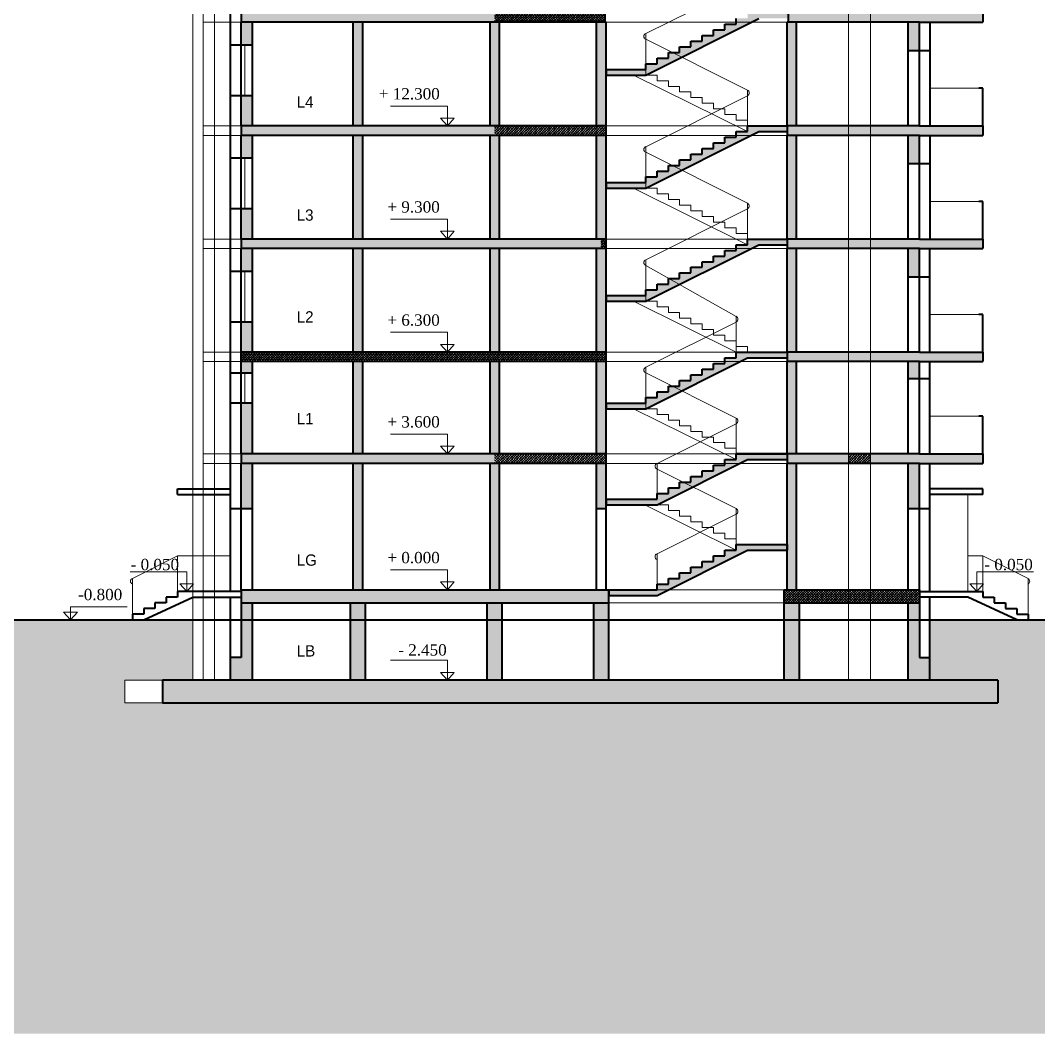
# Model space of a CAD drawing. Header units: millimetres. Extents: x 145836 to 266027, y 108786 to 206069.
# Drawn here: x 173812 to 187306, y 160362 to 173799 of the extents above; entities that cross this region are included whole.
import ezdxf

# ---------------------------------------------------------------- set-up
doc = ezdxf.new("R2010")
doc.units = ezdxf.units.MM
doc.layers.get('0').update_dxf_attribs({"color": 250})
doc.styles.get("Standard").update_dxf_attribs({"font": 'arial.ttf'})
pattern_1 = [(45, (-176411.04, 345645.308), (-16.8379802, 16.8379802), []), (45, (-176394.202, 345645.308), (-16.8379802, 16.8379802), [0, -23.8125])]

msp = doc.modelspace()

# ---------------------------------------------------------------- hatches: boundary and pattern name
at = {"lineweight": 20}
h = msp.add_hatch(dxfattribs=at)
h.set_pattern_fill('SACNCR', color=256, scale=10, style=0)
h.set_pattern_definition(pattern_1)
h.paths.add_polyline_path([(178286, 173774), (178286, 173899), (176736, 173899), (176736, 173774)])
h.paths.add_polyline_path([(180099, 173774), (180099, 173899), (178286, 173899), (178286, 173774)])
h = msp.add_hatch(dxfattribs=at)
h.set_pattern_fill('SACNCR', color=256, scale=10, style=0)
h.set_pattern_definition(pattern_1)
h.paths.add_polyline_path([(180099, 173899), (180099, 173774), (181511, 173774), (181511, 173899)])
h.paths.add_polyline_path([(181561, 173899), (181511, 173899), (181511, 173774), (181561, 173774)])
h = msp.add_hatch(dxfattribs=at)
h.set_pattern_fill('SACNCR', color=256, scale=10, style=0)
h.set_pattern_definition(pattern_1)
h.paths.add_polyline_path([(183449, 173899), (183449, 173898), (183449, 173824), (183299, 173824), (183299, 173774), (183499, 173774), (183599, 173824), (183986, 173824), (183986, 173899)])
h.paths.add_polyline_path([(183149, 173749), (183149, 173674), (182999, 173674), (182999, 173599), (182849, 173599), (182849, 173524), (182699, 173524), (182699, 173449), (182549, 173449), (182549, 173374), (182449, 173374), (182574, 173312), (183499, 173774), (183299, 173774), (183299, 173749)])
h.paths.add_polyline_path([(182449, 173374), (182399, 173374), (182399, 173299), (182249, 173299), (182249, 173224), (182099, 173224), (182099, 173149), (182099, 173074), (182574, 173312)])
h.paths.add_polyline_path([(181949, 173149), (181574, 173149), (181574, 173074), (182099, 173074), (182099, 173149)])
h = msp.add_hatch(dxfattribs=at)
h.set_pattern_fill('SACNCR', color=256, scale=10, style=0)
h.set_pattern_definition(pattern_1)
h.paths.add_polyline_path([(185076, 173899), (185076, 173774), (185726, 173774), (185726, 173899)])
h.paths.add_polyline_path([(186566, 173774), (186566, 173899), (185726, 173899), (185726, 173774)])
h.paths.add_polyline_path([(185076, 173899), (184936, 173899), (184936, 173774), (185076, 173774)])
h.paths.add_polyline_path([(184936, 173899), (184786, 173899), (184786, 173774), (184936, 173774)])
h.paths.add_polyline_path([(184786, 173774), (184786, 173899), (184036, 173899), (184036, 173774)])
h.paths.add_polyline_path([(184036, 173899), (183986, 173899), (183986, 173774), (184036, 173774)])
h = msp.add_hatch(color=256, dxfattribs=at)
h.paths.add_polyline_path([(176736, 172399), (176886, 172399), (176886, 172799), (176736, 172799)])
h.paths.add_polyline_path([(176886, 173774), (176736, 173774), (176736, 173474), (176786, 173474), (176886, 173474)])
h.paths.add_polyline_path([(178286, 173774), (178224, 173774), (178224, 172399), (178286, 172399)])
h.paths.add_polyline_path([(178286, 172399), (178349, 172399), (178349, 173774), (178286, 173774)])
h.paths.add_polyline_path([(180099, 173774), (180036, 173774), (180036, 172399), (180099, 172399)])
h.paths.add_polyline_path([(180099, 172399), (180161, 172399), (180161, 173774), (180099, 173774)])
h.paths.add_polyline_path([(181511, 173774), (181449, 173774), (181449, 172399), (181511, 172399)])
h.paths.add_polyline_path([(181574, 173774), (181511, 173774), (181511, 172399), (181574, 172399)])
h = msp.add_hatch(color=256, dxfattribs=at)
h.paths.add_polyline_path([(184036, 172399), (184099, 172399), (184099, 173774), (184036, 173774)])
h.paths.add_polyline_path([(184036, 173774), (183974, 173774), (183974, 172399), (184036, 172399)])
h = msp.add_hatch(color=256, dxfattribs=at)
h.paths.add_polyline_path([(184099, 172274), (184036, 172274), (184036, 170899), (184099, 170899)])
h.paths.add_polyline_path([(183974, 170899), (184036, 170899), (184036, 172274), (183974, 172274)])
h.paths.add_polyline_path([(185726, 172274), (185576, 172274), (185576, 171899), (185726, 171899)])
h.paths.add_polyline_path([(185576, 173399), (185726, 173399), (185726, 173774), (185576, 173774)])
h = msp.add_hatch(dxfattribs=at)
h.set_pattern_fill('SACNCR', color=256, scale=10, style=0)
h.set_pattern_definition(pattern_1)
h.paths.add_polyline_path([(178286, 172399), (178286, 172274), (180099, 172274), (180099, 172399)])
h.paths.add_polyline_path([(178286, 172274), (178286, 172399), (176736, 172399), (176736, 172274)])
h = msp.add_hatch(dxfattribs=at)
h.set_pattern_fill('SACNCR', color=256, scale=10, style=0)
h.set_pattern_definition(pattern_1)
h.paths.add_polyline_path([(181511, 172274), (181574, 172274), (181574, 172399), (181511, 172399)])
h.paths.add_polyline_path([(180099, 172399), (180099, 172274), (181511, 172274), (181511, 172399)])
h = msp.add_hatch(dxfattribs=at)
h.set_pattern_fill('SACNCR', color=256, scale=10, style=0)
h.set_pattern_definition(pattern_1)
h.paths.add_polyline_path([(183449, 172399), (183449, 172398), (183449, 172324), (183299, 172324), (183299, 172274), (183499, 172274), (183599, 172324), (183974, 172324), (183974, 172399)])
h.paths.add_polyline_path([(183299, 172249), (183149, 172249), (183149, 172174), (182999, 172174), (182999, 172099), (182849, 172099), (182849, 172024), (182699, 172024), (182699, 171949), (182549, 171949), (182549, 171874), (182449, 171874), (182574, 171812), (183499, 172274), (183299, 172274)])
h.paths.add_polyline_path([(182574, 171812), (182449, 171874), (182399, 171874), (182399, 171799), (182249, 171799), (182249, 171724), (182099, 171724), (182099, 171649), (182099, 171574)])
h.paths.add_polyline_path([(182099, 171574), (182099, 171649), (181949, 171649), (181574, 171649), (181574, 171574)])
h = msp.add_hatch(dxfattribs=at)
h.set_pattern_fill('SACNCR', color=256, scale=10, style=0)
h.set_pattern_definition(pattern_1)
h.paths.add_polyline_path([(183974, 172274), (184036, 172274), (184036, 172399), (183974, 172399)])
h.paths.add_polyline_path([(184786, 172274), (184786, 172399), (184036, 172399), (184036, 172274)])
h.paths.add_polyline_path([(184936, 172274), (184936, 172399), (184786, 172399), (184786, 172274)])
h.paths.add_polyline_path([(184936, 172399), (184936, 172274), (185076, 172274), (185076, 172399)])
h.paths.add_polyline_path([(185076, 172399), (185076, 172274), (185726, 172274), (185726, 172399)])
h.paths.add_polyline_path([(185726, 172399), (185726, 172274), (186566, 172274), (186566, 172399)])
h = msp.add_hatch(color=256, dxfattribs=at)
h.paths.add_polyline_path([(176886, 172274), (176736, 172274), (176736, 171974), (176786, 171974), (176886, 171974)])
h.paths.add_polyline_path([(176886, 171299), (176736, 171299), (176736, 170899), (176886, 170899)])
h.paths.add_polyline_path([(178224, 170899), (178286, 170899), (178286, 172274), (178224, 172274)])
h.paths.add_polyline_path([(178286, 170899), (178349, 170899), (178349, 172274), (178286, 172274)])
h.paths.add_polyline_path([(180099, 172274), (180036, 172274), (180036, 170899), (180099, 170899)])
h.paths.add_polyline_path([(180099, 170899), (180161, 170899), (180161, 172274), (180099, 172274)])
h.paths.add_polyline_path([(181511, 172274), (181449, 172274), (181449, 170899), (181511, 170899)])
for points in [[(181511, 170899), (181574, 170899), (181574, 172274), (181511, 172274)], [(176886, 170774), (176736, 170774), (176736, 170474), (176786, 170474), (176886, 170474)], [(185576, 169049), (185726, 169049), (185726, 169274), (185576, 169274)]]:
    msp.add_hatch(color=256, dxfattribs=at).paths.add_polyline_path(points)
h = msp.add_hatch(dxfattribs=at)
h.set_pattern_fill('SACNCR', color=256, scale=10, style=0)
h.set_pattern_definition(pattern_1)
h.paths.add_polyline_path([(178286, 170774), (178286, 170899), (176736, 170899), (176736, 170774)])
h.paths.add_polyline_path([(180099, 170774), (180099, 170899), (178286, 170899), (178286, 170774)])
h.paths.add_polyline_path([(180099, 170899), (180099, 170774), (181511, 170774), (181511, 170899)])
h = msp.add_hatch(dxfattribs=at)
h.set_pattern_fill('SACNCR', color=256, scale=10, style=0)
h.set_pattern_definition(pattern_1)
h.paths.add_polyline_path([(181511, 170774), (181574, 170774), (181574, 170899), (181511, 170899)])
h = msp.add_hatch(dxfattribs=at)
h.set_pattern_fill('SACNCR', color=256, scale=10, style=0)
h.set_pattern_definition(pattern_1)
h.paths.add_polyline_path([(183449, 170899), (183449, 170898), (183449, 170824), (183299, 170824), (183299, 170774), (183499, 170774), (183599, 170824), (183974, 170824), (183974, 170899)])
h.paths.add_polyline_path([(183149, 170749), (183149, 170674), (182999, 170674), (182999, 170599), (182849, 170599), (182849, 170524), (182699, 170524), (182699, 170449), (182549, 170449), (182549, 170374), (182410, 170374), (182546, 170298), (183499, 170774), (183299, 170774), (183299, 170749)])
h.paths.add_polyline_path([(182546, 170298), (182410, 170374), (182399, 170374), (182399, 170299), (182249, 170299), (182249, 170224), (182099, 170224), (182099, 170149), (182099, 170074)])
h.paths.add_polyline_path([(181574, 170149), (181574, 170074), (182099, 170074), (182099, 170149), (181949, 170149)])
h = msp.add_hatch(dxfattribs=at)
h.set_pattern_fill('SACNCR', color=256, scale=10, style=0)
h.set_pattern_definition(pattern_1)
h.paths.add_polyline_path([(184036, 170899), (183974, 170899), (183974, 170774), (184036, 170774)])
h.paths.add_polyline_path([(184036, 170899), (184036, 170774), (184786, 170774), (184786, 170899)])
h.paths.add_polyline_path([(184786, 170774), (184936, 170774), (184936, 170899), (184786, 170899)])
h.paths.add_polyline_path([(184936, 170774), (185076, 170774), (185076, 170899), (184936, 170899)])
h.paths.add_polyline_path([(185726, 170774), (185726, 170899), (185076, 170899), (185076, 170774)])
h.paths.add_polyline_path([(186566, 170774), (186566, 170899), (185726, 170899), (185726, 170774)])
h = msp.add_hatch(color=256, dxfattribs=at)
h.paths.add_polyline_path([(178286, 169399), (178349, 169399), (178349, 170774), (178286, 170774)])
h.paths.add_polyline_path([(178286, 170774), (178224, 170774), (178224, 169399), (178286, 169399)])
h = msp.add_hatch(color=256, dxfattribs=at)
h.paths.add_polyline_path([(181511, 169399), (181574, 169399), (181574, 170774), (181511, 170774)])
h.paths.add_polyline_path([(181449, 169399), (181511, 169399), (181511, 170774), (181449, 170774)])
h.paths.add_polyline_path([(180099, 169399), (180161, 169399), (180161, 170774), (180099, 170774)])
h.paths.add_polyline_path([(180099, 170774), (180036, 170774), (180036, 169399), (180099, 169399)])
h = msp.add_hatch(color=256, dxfattribs=at)
h.paths.add_polyline_path([(184036, 169399), (184099, 169399), (184099, 170774), (184036, 170774)])
h.paths.add_polyline_path([(184036, 170774), (183974, 170774), (183974, 169399), (184036, 169399)])
h.paths.add_polyline_path([(185576, 170399), (185726, 170399), (185726, 170774), (185576, 170774)])
h = msp.add_hatch(color=256, dxfattribs=at)
h.paths.add_polyline_path([(176736, 169274), (176736, 169124), (176786, 169124), (176886, 169124), (176886, 169274)])
h.paths.add_polyline_path([(176736, 169399), (176886, 169399), (176886, 169799), (176736, 169799)])
h = msp.add_hatch(dxfattribs=at)
h.set_pattern_fill('SACNCR', color=256, scale=10, style=0)
h.set_pattern_definition(pattern_1)
h.paths.add_polyline_path([(176736, 169399), (176736, 169274), (178286, 169274), (178286, 169399)])
h = msp.add_hatch(dxfattribs=at)
h.set_pattern_fill('SACNCR', color=256, scale=10, style=0)
h.set_pattern_definition(pattern_1)
h.paths.add_polyline_path([(180099, 169274), (180099, 169399), (178286, 169399), (178286, 169274)])
h = msp.add_hatch(dxfattribs=at)
h.set_pattern_fill('SACNCR', color=256, scale=10, style=0)
h.set_pattern_definition(pattern_1)
h.paths.add_polyline_path([(181511, 169274), (181574, 169274), (181574, 169399), (181511, 169399)])
h.paths.add_polyline_path([(180099, 169399), (180099, 169274), (181511, 169274), (181511, 169399)])
h = msp.add_hatch(dxfattribs=at)
h.set_pattern_fill('SACNCR', color=256, scale=10, style=0)
h.set_pattern_definition(pattern_1)
h.paths.add_polyline_path([(183299, 169399), (183299, 169398), (183299, 169324), (183149, 169324), (183149, 169274), (183349, 169274), (183449, 169324), (183974, 169324), (183974, 169399)])
h.paths.add_polyline_path([(183349, 169274), (183149, 169274), (183149, 169249), (182999, 169249), (182999, 169174), (182849, 169174), (182849, 169099), (182699, 169099), (182699, 169024), (182549, 169024), (182549, 168949), (182449, 168949), (182574, 168887)])
h.paths.add_polyline_path([(182249, 168874), (182249, 168799), (182099, 168799), (182099, 168724), (182099, 168649), (182574, 168887), (182449, 168949), (182399, 168949), (182399, 168874)])
h.paths.add_polyline_path([(182099, 168649), (182099, 168724), (181574, 168724), (181574, 168649)])
h = msp.add_hatch(dxfattribs=at)
h.set_pattern_fill('SACNCR', color=256, scale=10, style=0)
h.set_pattern_definition(pattern_1)
h.paths.add_polyline_path([(184036, 169399), (184036, 169274), (184786, 169274), (184786, 169399)])
h.paths.add_polyline_path([(184036, 169399), (183974, 169399), (183974, 169274), (184036, 169274)])
h.paths.add_polyline_path([(184786, 169399), (184786, 169274), (184936, 169274), (184936, 169399)])
h.paths.add_polyline_path([(184936, 169274), (185076, 169274), (185076, 169399), (184936, 169399)])
h.paths.add_polyline_path([(185726, 169274), (185726, 169399), (185076, 169399), (185076, 169274)])
h.paths.add_polyline_path([(185726, 169399), (185726, 169274), (186566, 169274), (186566, 169399)])
h = msp.add_hatch(color=256, dxfattribs=at)
h.paths.add_polyline_path([(178286, 169274), (178224, 169274), (178224, 168049), (178286, 168049)])
h.paths.add_polyline_path([(178349, 169274), (178286, 169274), (178286, 168049), (178349, 168049)])
h.paths.add_polyline_path([(180099, 169274), (180036, 169274), (180036, 168049), (180099, 168049)])
h.paths.add_polyline_path([(180099, 168049), (180161, 168049), (180161, 169274), (180099, 169274)])
h.paths.add_polyline_path([(181449, 168049), (181511, 168049), (181511, 169274), (181449, 169274)])
h.paths.add_polyline_path([(181511, 168049), (181574, 168049), (181574, 169274), (181511, 169274)])
h = msp.add_hatch(color=256, dxfattribs=at)
h.paths.add_polyline_path([(184036, 168049), (184099, 168049), (184099, 169274), (184036, 169274)])
h.paths.add_polyline_path([(183974, 168049), (184036, 168049), (184036, 169274), (183974, 169274)])
h = msp.add_hatch(color=256, dxfattribs=at)
h.paths.add_polyline_path([(176886, 167924), (176736, 167924), (176736, 167324), (176886, 167324)])
h.paths.add_polyline_path([(176886, 168724), (176736, 168724), (176736, 168049), (176886, 168049)])
h = msp.add_hatch(dxfattribs=at)
h.set_pattern_fill('SACNCR', color=256, scale=10, style=0)
h.set_pattern_definition(pattern_1)
h.paths.add_polyline_path([(176736, 168049), (176736, 167924), (178286, 167924), (178286, 168049)])
h.paths.add_polyline_path([(180099, 167924), (180099, 168049), (178286, 168049), (178286, 167924)])
h = msp.add_hatch(dxfattribs=at)
h.set_pattern_fill('SACNCR', color=256, scale=10, style=0)
h.set_pattern_definition(pattern_1)
h.paths.add_polyline_path([(181574, 168049), (181511, 168049), (181511, 167924), (181574, 167924)])
h.paths.add_polyline_path([(180099, 168049), (180099, 167924), (181511, 167924), (181511, 168049)])
h = msp.add_hatch(dxfattribs=at)
h.set_pattern_fill('SACNCR', color=256, scale=10, style=0)
h.set_pattern_definition(pattern_1)
h.paths.add_polyline_path([(182399, 167599), (182399, 167524), (182249, 167524), (182249, 167449), (181574, 167449), (181574, 167374), (182249, 167374), (182724, 167612), (182599, 167674), (182549, 167674), (182549, 167599)])
h.paths.add_polyline_path([(182849, 167749), (182699, 167749), (182699, 167674), (182599, 167674), (182724, 167612), (183349, 167924), (183149, 167924), (183149, 167899), (182999, 167899), (182999, 167824), (182849, 167824)])
h.paths.add_polyline_path([(183299, 168049), (183299, 167973), (183298, 167974), (183149, 167974), (183149, 167924), (183349, 167924), (183449, 167974), (183974, 167974), (183974, 168049)])
h = msp.add_hatch(dxfattribs=at)
h.set_pattern_fill('SACNCR', color=256, scale=10, style=0)
h.set_pattern_definition(pattern_1)
h.paths.add_polyline_path([(185726, 167924), (185726, 168049), (185076, 168049), (185076, 167924)])
h.paths.add_polyline_path([(186566, 167924), (186566, 168049), (185726, 168049), (185726, 167924)])
h.paths.add_polyline_path([(184036, 168049), (184036, 167924), (184786, 167924), (184786, 168049)])
h.paths.add_polyline_path([(184036, 168049), (183974, 168049), (183974, 167924), (184036, 167924)])
h = msp.add_hatch(dxfattribs=at)
h.set_pattern_fill('SACNCR', color=256, scale=10, style=0)
h.set_pattern_definition(pattern_1)
h.paths.add_polyline_path([(184936, 167924), (184936, 168049), (184786, 168049), (184786, 167924)])
h.paths.add_polyline_path([(184936, 167924), (185076, 167924), (185076, 168049), (184936, 168049)])
h = msp.add_hatch(color=256, dxfattribs=at)
h.paths.add_polyline_path([(178286, 167924), (178224, 167924), (178224, 166249), (178286, 166249)])
h.paths.add_polyline_path([(178286, 166249), (178349, 166249), (178349, 167924), (178286, 167924)])
h.paths.add_polyline_path([(180036, 166249), (180099, 166249), (180099, 167924), (180036, 167924)])
h.paths.add_polyline_path([(180099, 166249), (180161, 166249), (180161, 167924), (180099, 167924)])
h.paths.add_polyline_path([(181511, 167924), (181449, 167924), (181449, 167324), (181511, 167324)])
h.paths.add_polyline_path([(181574, 167924), (181511, 167924), (181511, 167324), (181574, 167324)])
h = msp.add_hatch(color=256, dxfattribs=at)
h.paths.add_polyline_path([(183974, 166249), (184036, 166249), (184036, 167924), (183974, 167924)])
h.paths.add_polyline_path([(184099, 167924), (184036, 167924), (184036, 166249), (184099, 166249)])
h.paths.add_polyline_path([(185576, 167324), (185726, 167324), (185726, 167924), (185576, 167924)])
h = msp.add_hatch(dxfattribs=at)
h.set_pattern_fill('SACNCR', color=256, scale=10, style=0)
h.set_pattern_definition(pattern_1)
h.paths.add_polyline_path([(183299, 166849), (183299, 166773), (183297, 166774), (183149, 166774), (183149, 166699), (182999, 166699), (182999, 166624), (182849, 166624), (182849, 166549), (182699, 166549), (182699, 166474), (182549, 166474), (182549, 166399), (182399, 166399), (182399, 166324), (182249, 166324), (182249, 166249), (182399, 166249), (183449, 166774), (183974, 166774), (183974, 166849)])
h.paths.add_polyline_path([(182249, 166174), (182399, 166249), (181611, 166249), (181611, 166174)])
h = msp.add_hatch(dxfattribs=at)
h.set_pattern_fill('SACNCR', color=256, scale=10, style=0)
h.set_pattern_definition(pattern_1)
h.paths.add_polyline_path([(180099, 166249), (180099, 166074), (181511, 166074), (181511, 166249)])
h.paths.add_polyline_path([(181611, 166249), (181574, 166249), (181511, 166249), (181511, 166074), (181611, 166074)])
h.paths.add_polyline_path([(180099, 166074), (180099, 166249), (178286, 166249), (178286, 166074)])
h.paths.add_polyline_path([(176736, 166249), (176736, 166074), (178286, 166074), (178286, 166249)])
h = msp.add_hatch(dxfattribs=at)
h.set_pattern_fill('SACNCR', color=256, scale=10, style=0)
h.set_pattern_definition(pattern_1)
h.paths.add_polyline_path([(184036, 166249), (183936, 166249), (183936, 166074), (184036, 166074)])
h.paths.add_polyline_path([(184036, 166249), (184036, 166074), (184136, 166074), (184786, 166074), (184786, 166249)])
h.paths.add_polyline_path([(184786, 166074), (184936, 166074), (184936, 166249), (184786, 166249)])
h.paths.add_polyline_path([(184936, 166074), (185076, 166074), (185076, 166249), (184936, 166249)])
h.paths.add_polyline_path([(185076, 166249), (185076, 166074), (185726, 166074), (185726, 166249)])
at = {"lineweight": 40}
h = msp.add_hatch(color=256, dxfattribs=at)
h.paths.add_polyline_path([(176886, 166074), (176736, 166074), (176736, 165349), (176736, 165049), (176886, 165049)])
h.paths.add_polyline_path([(176736, 165349), (176596, 165349), (176596, 165049), (176736, 165049)])
at = {"lineweight": 20}
h = msp.add_hatch(color=256, dxfattribs=at)
h.paths.add_polyline_path([(178286, 165049), (178386, 165049), (178386, 166074), (178286, 166074)])
h.paths.add_polyline_path([(178186, 165049), (178286, 165049), (178286, 166074), (178186, 166074)])
h.paths.add_polyline_path([(179999, 165049), (180099, 165049), (180099, 166074), (179999, 166074)])
h.paths.add_polyline_path([(180099, 165049), (180199, 165049), (180199, 166074), (180099, 166074)])
h.paths.add_polyline_path([(181511, 166074), (181411, 166074), (181411, 165049), (181511, 165049)])
h.paths.add_polyline_path([(181511, 165049), (181611, 165049), (181611, 166074), (181511, 166074)])
h.paths.add_polyline_path([(184036, 166074), (183936, 166074), (183936, 165049), (184036, 165049)])
h.paths.add_polyline_path([(184136, 166074), (184036, 166074), (184036, 165049), (184136, 165049)])
at = {"lineweight": 40}
h = msp.add_hatch(color=256, dxfattribs=at)
h.paths.add_polyline_path([(185576, 165049), (185726, 165049), (185726, 166074), (185576, 166074)])
h.paths.add_polyline_path([(185726, 165049), (185866, 165049), (185866, 165349), (185726, 165349)])
at = {"lineweight": 20, "true_color": 0x506b00}
msp.add_hatch(color=66, dxfattribs=at).paths.add_polyline_path([(194955, 165849), (185866, 165849), (185866, 165349), (185866, 165199), (185866, 165049), (186766, 165049), (186766, 164749), (175696, 164749), (175196, 164749), (175196, 165049), (175696, 165049), (176096, 165049), (176096, 165849), (170682, 165849), (170682, 160362), (194955, 160362)])
at = {"lineweight": 20}
h = msp.add_hatch(dxfattribs=at)
h.set_pattern_fill('SACNCR', color=256, scale=10, style=0)
h.set_pattern_definition(pattern_1)
h.paths.add_polyline_path([(181511, 165049), (176596, 165049), (175696, 165049), (175696, 164749), (181511, 164749)])
h = msp.add_hatch(dxfattribs=at)
h.set_pattern_fill('SACNCR', color=256, scale=10, style=0)
h.set_pattern_definition(pattern_1)
h.paths.add_polyline_path([(186766, 165049), (185866, 165049), (181511, 165049), (181511, 164749), (186766, 164749)])

# ---------------------------------------------------------------- linework, layer by layer
for p, q in [((176096, 165849), (176096, 201249)), ((176236, 165049), (176236, 201249)), ((176386, 165049), (176386, 201249)), ((184786, 165049), (184786, 201249)), ((185076, 165049), (185076, 201249)), ((182099, 173624), (183449, 174298)), ((176736, 173774), (176236, 173774)), ((181561, 173774), (183986, 173774)), ((182099, 173149), (182099, 173624)), ((182099, 173549), (183449, 172874)), ((176736, 173474), (176786, 173474)), ((182099, 173149), (181949, 173149)), ((182099, 173074), (182099, 173149)), ((181938, 173074), (183449, 172324)), ((182249, 173074), (182099, 173074)), ((182249, 172999), (182249, 173074)), ((182399, 172999), (182249, 172999)), ((182399, 172924), (182399, 172999)), ((182549, 172924), (182399, 172924)), ((182549, 172849), (182549, 172924)), ((183449, 172398), (183449, 172873)), ((186516, 172899), (185866, 172899)), ((176736, 172799), (176786, 172799)), ((182099, 172124), (183449, 172798)), ((182699, 172849), (182549, 172849)), ((182699, 172774), (182699, 172849)), ((182849, 172774), (182699, 172774)), ((182849, 172699), (182849, 172774)), ((182999, 172699), (182849, 172699)), ((182999, 172624), (182999, 172699)), ((183149, 172624), (182999, 172624)), ((183149, 172549), (183149, 172624)), ((183299, 172549), (183149, 172549)), ((183299, 172474), (183299, 172549)), ((183449, 172474), (183299, 172474)), ((183449, 172399), (183449, 172474)), ((176736, 172399), (176236, 172399)), ((181574, 172399), (183999, 172399)), ((176736, 172274), (176236, 172274)), ((181574, 172274), (183999, 172274)), ((182099, 171649), (182099, 172124)), ((176736, 171974), (176786, 171974)), ((182099, 172049), (183449, 171374)), ((181938, 171574), (183449, 170824)), ((182099, 171649), (181949, 171649)), ((182099, 171574), (182099, 171649)), ((182249, 171574), (182099, 171574)), ((182249, 171499), (182249, 171574)), ((182399, 171499), (182249, 171499)), ((182399, 171424), (182399, 171499)), ((182549, 171424), (182399, 171424)), ((182549, 171349), (182549, 171424)), ((186516, 171399), (185866, 171399)), ((176736, 171299), (176786, 171299)), ((182099, 170624), (183449, 171298)), ((182699, 171349), (182549, 171349)), ((182699, 171274), (182699, 171349)), ((182849, 171274), (182699, 171274)), ((182849, 171199), (182849, 171274)), ((183449, 170898), (183449, 171373)), ((182999, 171199), (182849, 171199)), ((182999, 171124), (182999, 171199)), ((183149, 171124), (182999, 171124)), ((183149, 171049), (183149, 171124)), ((183299, 171049), (183149, 171049)), ((183299, 170974), (183299, 171049)), ((176736, 170899), (176236, 170899)), ((181574, 170899), (183999, 170899)), ((183449, 170974), (183299, 170974)), ((183449, 170899), (183449, 170974)), ((176736, 170774), (176236, 170774)), ((181574, 170774), (183999, 170774)), ((182099, 170149), (182099, 170624)), ((176736, 170474), (176786, 170474)), ((182099, 170549), (183299, 169874)), ((181938, 170074), (183299, 169398)), ((182099, 170149), (181949, 170149)), ((182099, 170074), (182099, 170149)), ((182249, 170074), (182099, 170074)), ((182249, 169999), (182249, 170074)), ((182399, 169999), (182249, 169999)), ((182399, 169924), (182399, 169999)), ((182549, 169924), (182399, 169924)), ((182549, 169849), (182549, 169924)), ((186516, 169899), (185866, 169899)), ((176736, 169799), (176786, 169799)), ((182099, 169199), (183299, 169798)), ((182699, 169849), (182549, 169849)), ((182699, 169774), (182699, 169849)), ((182849, 169774), (182699, 169774)), ((182849, 169699), (182849, 169774)), ((183299, 169398), (183299, 169873)), ((182999, 169699), (182849, 169699)), ((182999, 169624), (182999, 169699)), ((183149, 169624), (182999, 169624)), ((183149, 169549), (183149, 169624)), ((183299, 169549), (183149, 169549)), ((183299, 169474), (183299, 169549)), ((176736, 169399), (176236, 169399)), ((181574, 169399), (183999, 169399)), ((183449, 169474), (183299, 169474)), ((183449, 169399), (183449, 169474)), ((176736, 169274), (176236, 169274)), ((181574, 169274), (183999, 169274)), ((176736, 169124), (176786, 169124)), ((182099, 168724), (182099, 169199)), ((182099, 169124), (183299, 168524)), ((176736, 168724), (176786, 168724)), ((182099, 168649), (182099, 168724)), ((181938, 168649), (183298, 167974)), ((182249, 168649), (182099, 168649)), ((182249, 168574), (182249, 168649)), ((182399, 168574), (182249, 168574)), ((182399, 168499), (182399, 168574)), ((186516, 168549), (185866, 168549)), ((182249, 167924), (183299, 168449)), ((182549, 168499), (182399, 168499)), ((182549, 168424), (182549, 168499)), ((182699, 168424), (182549, 168424)), ((182699, 168349), (182699, 168424)), ((183299, 168049), (183299, 168524)), ((183299, 168049), (183299, 168449)), ((182849, 168349), (182699, 168349)), ((182849, 168274), (182849, 168349)), ((182999, 168274), (182849, 168274)), ((182999, 168199), (182999, 168274)), ((183149, 168199), (182999, 168199)), ((183149, 168124), (183149, 168199)), ((176736, 168049), (176236, 168049)), ((181574, 168049), (183999, 168049)), ((183299, 168124), (183149, 168124)), ((183299, 168049), (183299, 168124)), ((176736, 167924), (176236, 167924)), ((181574, 167924), (183999, 167924)), ((182249, 167524), (182249, 167924)), ((182249, 167449), (182249, 167924)), ((182249, 167849), (183299, 167324)), ((186366, 166224), (186366, 167511)), ((182088, 167374), (183297, 166774)), ((182399, 167374), (182249, 167374)), ((182399, 167299), (182399, 167374)), ((182249, 166724), (183299, 167249)), ((182549, 167299), (182399, 167299)), ((182549, 167224), (182549, 167299)), ((182699, 167224), (182549, 167224)), ((182699, 167149), (182699, 167224)), ((183299, 166849), (183299, 167324)), ((183299, 166849), (183299, 167324)), ((182849, 167149), (182699, 167149)), ((182849, 167074), (182849, 167149)), ((182999, 167074), (182849, 167074)), ((182999, 166999), (182999, 167074)), ((183149, 166999), (182999, 166999)), ((183149, 166924), (183149, 166999)), ((183299, 166924), (183149, 166924)), ((183299, 166849), (183299, 166924)), ((175896, 166699), (175296, 166399)), ((175896, 166224), (175896, 166699)), ((175896, 166699), (176596, 166699)), ((182249, 166324), (182249, 166724)), ((186566, 166699), (186366, 166699)), ((186566, 166224), (186566, 166699)), ((186566, 166699), (187166, 166399)), ((175296, 165924), (175296, 166399)), ((187166, 165924), (187166, 166399)), ((176096, 166224), (176096, 166149)), ((176096, 165849), (176096, 166149)), ((181611, 166249), (183936, 166249)), ((185866, 166224), (186366, 166224)), ((183936, 166074), (181611, 166074)), ((176096, 165849), (176096, 165049)), ((185866, 165849), (185866, 165199)), ((185866, 165849), (185866, 165349)), ((185866, 165849), (194955, 165849)), ((175196, 165049), (175196, 164749)), ((175196, 165049), (175696, 165049)), ((175696, 164749), (175196, 164749))]:
    msp.add_line(p, q, dxfattribs=at)
at = {"lineweight": 40}
for p, q in [((176596, 173774), (176596, 175274)), ((181561, 173774), (181561, 175274)), ((176736, 173899), (176736, 173774)), ((182099, 173074), (183599, 173824)), ((183299, 173749), (183299, 173824)), ((183986, 173899), (183986, 173774)), ((186566, 173899), (186566, 173774)), ((176596, 172274), (176596, 173774)), ((176736, 172399), (176736, 173774)), ((181574, 173774), (176736, 173774)), ((176886, 172399), (176886, 173774)), ((178224, 172399), (178224, 173774)), ((178349, 172399), (178349, 173774)), ((180036, 172399), (180036, 173774)), ((180161, 172399), (180161, 173774)), ((181449, 172399), (181449, 173774)), ((181574, 172274), (181574, 173774)), ((183149, 173674), (183149, 173749)), ((183149, 173749), (183299, 173749)), ((183974, 172399), (183974, 173774)), ((185726, 173774), (183974, 173774)), ((184099, 172399), (184099, 173774)), ((185576, 172399), (185576, 173774)), ((185726, 172399), (185726, 173774)), ((185726, 173774), (186566, 173774)), ((185868, 172399), (185868, 173774)), ((182849, 173524), (182849, 173599)), ((182849, 173599), (182999, 173599)), ((182999, 173599), (182999, 173674)), ((182999, 173674), (183149, 173674)), ((176596, 173474), (176886, 173474)), ((182549, 173374), (182549, 173449)), ((182549, 173449), (182699, 173449)), ((182699, 173449), (182699, 173524)), ((182699, 173524), (182849, 173524)), ((182249, 173224), (182249, 173299)), ((182249, 173299), (182399, 173299)), ((182399, 173299), (182399, 173374)), ((182399, 173374), (182549, 173374)), ((185576, 173399), (185866, 173399)), ((181574, 173149), (181574, 173074)), ((181574, 173149), (182099, 173149)), ((182099, 173149), (182099, 173224)), ((182099, 173224), (182249, 173224)), ((181574, 173074), (182099, 173074)), ((186566, 172899), (186516, 172899)), ((186566, 172399), (186566, 172899)), ((176886, 172799), (176596, 172799)), ((181574, 172399), (176736, 172399)), ((176736, 172399), (176736, 172274)), ((183449, 172324), (183449, 172399)), ((183449, 172399), (183974, 172399)), ((185726, 172399), (183974, 172399)), ((183974, 172399), (183974, 172274)), ((185726, 172399), (186566, 172399)), ((186566, 172399), (186566, 172274)), ((176596, 170774), (176596, 172274)), ((176736, 170899), (176736, 172274)), ((181574, 172274), (176736, 172274)), ((176886, 170899), (176886, 172274)), ((178224, 170899), (178224, 172274)), ((178349, 170899), (178349, 172274)), ((180036, 170899), (180036, 172274)), ((180161, 170899), (180161, 172274)), ((181449, 170899), (181449, 172274)), ((181574, 170774), (181574, 172274)), ((182099, 171574), (183599, 172324)), ((183149, 172174), (183149, 172249)), ((183149, 172249), (183299, 172249)), ((183299, 172249), (183299, 172324)), ((183299, 172324), (183449, 172324)), ((183599, 172324), (183974, 172324)), ((183974, 170899), (183974, 172274)), ((185726, 172274), (183974, 172274)), ((184099, 170899), (184099, 172274)), ((185576, 170899), (185576, 172274)), ((185726, 170899), (185726, 172274)), ((185726, 172274), (186566, 172274)), ((185868, 170899), (185868, 172274)), ((182849, 172024), (182849, 172099)), ((182849, 172099), (182999, 172099)), ((182999, 172099), (182999, 172174)), ((182999, 172174), (183149, 172174)), ((176596, 171974), (176886, 171974)), ((182549, 171874), (182549, 171949)), ((182549, 171949), (182699, 171949)), ((182699, 171949), (182699, 172024)), ((182699, 172024), (182849, 172024)), ((182249, 171724), (182249, 171799)), ((182249, 171799), (182399, 171799)), ((182399, 171799), (182399, 171874)), ((182399, 171874), (182549, 171874)), ((185576, 171899), (185866, 171899)), ((182099, 171649), (182099, 171724)), ((182099, 171724), (182249, 171724)), ((181574, 171649), (181574, 171574)), ((181574, 171649), (182099, 171649)), ((181574, 171574), (182099, 171574)), ((186566, 171399), (186516, 171399)), ((186566, 170899), (186566, 171399)), ((176886, 171299), (176596, 171299)), ((176736, 170899), (176736, 170774)), ((181574, 170899), (176736, 170899)), ((183449, 170824), (183449, 170899)), ((183449, 170899), (183974, 170899)), ((185726, 170899), (183974, 170899)), ((183974, 170899), (183974, 170774)), ((185726, 170899), (186566, 170899)), ((186566, 170899), (186566, 170774)), ((176596, 169399), (176596, 170774)), ((176736, 169399), (176736, 170774)), ((181574, 170774), (176736, 170774)), ((176886, 169399), (176886, 170774)), ((178224, 169399), (178224, 170774)), ((178349, 169399), (178349, 170774)), ((180036, 169399), (180036, 170774)), ((180161, 169399), (180161, 170774)), ((181449, 169399), (181449, 170774)), ((181574, 169274), (181574, 170774)), ((182099, 170074), (183599, 170824)), ((183149, 170674), (183149, 170749)), ((183149, 170749), (183299, 170749)), ((183299, 170749), (183299, 170824)), ((183299, 170824), (183449, 170824)), ((183599, 170824), (183974, 170824)), ((183974, 169399), (183974, 170774)), ((185726, 170774), (183974, 170774)), ((184099, 169399), (184099, 170774)), ((185576, 169399), (185576, 170774)), ((185726, 169399), (185726, 170774)), ((185726, 170774), (186566, 170774)), ((185866, 169399), (185866, 170774)), ((182849, 170524), (182849, 170599)), ((182849, 170599), (182999, 170599)), ((182999, 170599), (182999, 170674)), ((182999, 170674), (183149, 170674)), ((176596, 170474), (176886, 170474)), ((182549, 170374), (182549, 170449)), ((182549, 170449), (182699, 170449)), ((182699, 170449), (182699, 170524)), ((182699, 170524), (182849, 170524)), ((182399, 170299), (182399, 170374)), ((182399, 170374), (182549, 170374)), ((185576, 170399), (185866, 170399)), ((182099, 170149), (182099, 170224)), ((182099, 170224), (182249, 170224)), ((182249, 170224), (182249, 170299)), ((182249, 170299), (182399, 170299)), ((181574, 170149), (181574, 170074)), ((181574, 170149), (182099, 170149)), ((181574, 170074), (182099, 170074)), ((186566, 169899), (186516, 169899)), ((186566, 169399), (186566, 169899)), ((176886, 169799), (176596, 169799)), ((176596, 167924), (176596, 169399)), ((176736, 168049), (176736, 169399)), ((176736, 169399), (176736, 169274)), ((181574, 169399), (176736, 169399)), ((183299, 169324), (183299, 169399)), ((183299, 169399), (183974, 169399)), ((185726, 169399), (183974, 169399)), ((183974, 169399), (183974, 169274)), ((185726, 169399), (186566, 169399)), ((186566, 169399), (186566, 169274)), ((181574, 169274), (176736, 169274)), ((176886, 168049), (176886, 169274)), ((178224, 168049), (178224, 169274)), ((178349, 168049), (178349, 169274)), ((180036, 168049), (180036, 169274)), ((180161, 168049), (180161, 169274)), ((181449, 168049), (181449, 169274)), ((181574, 167924), (181574, 169274)), ((182099, 168649), (183449, 169324)), ((182999, 169174), (182999, 169249)), ((182999, 169249), (183149, 169249)), ((183149, 169249), (183149, 169324)), ((183149, 169324), (183299, 169324)), ((183449, 169324), (183974, 169324)), ((183974, 168049), (183974, 169274)), ((185726, 169274), (183974, 169274)), ((184099, 168049), (184099, 169274)), ((185576, 168049), (185576, 169274)), ((185726, 168049), (185726, 169274)), ((185726, 169274), (186566, 169274)), ((185866, 168049), (185866, 169274)), ((176596, 169124), (176886, 169124)), ((182699, 169024), (182699, 169099)), ((182699, 169099), (182849, 169099)), ((182849, 169099), (182849, 169174)), ((182849, 169174), (182999, 169174)), ((182549, 168949), (182549, 169024)), ((182549, 169024), (182699, 169024)), ((185576, 169049), (185866, 169049)), ((182249, 168799), (182249, 168874)), ((182249, 168874), (182399, 168874)), ((182399, 168874), (182399, 168949)), ((182399, 168949), (182549, 168949)), ((176886, 168724), (176596, 168724)), ((181574, 168724), (182099, 168724)), ((181574, 168724), (181574, 168649)), ((182099, 168724), (182099, 168799)), ((182099, 168799), (182249, 168799)), ((181574, 168649), (182099, 168649)), ((186566, 168549), (186516, 168549)), ((186566, 168049), (186566, 168549)), ((176736, 168049), (176736, 167924)), ((181574, 168049), (176736, 168049)), ((185726, 168049), (183299, 168049)), ((183299, 167974), (183299, 168049)), ((183299, 168049), (183974, 168049)), ((183974, 168049), (183974, 167924)), ((185726, 168049), (186566, 168049)), ((186566, 168049), (186566, 167924)), ((176596, 166249), (176596, 167924)), ((181574, 167924), (176736, 167924)), ((176736, 166249), (176736, 167924)), ((176886, 166249), (176886, 167924)), ((178224, 166249), (178224, 167924)), ((178349, 166249), (178349, 167924)), ((180036, 166249), (180036, 167924)), ((180161, 166249), (180161, 167924)), ((181449, 166249), (181449, 167924)), ((181574, 166249), (181574, 167924)), ((182249, 167374), (183449, 167974)), ((182999, 167824), (182999, 167899)), ((182999, 167899), (183149, 167899)), ((183149, 167899), (183149, 167974)), ((183149, 167974), (183299, 167974)), ((183449, 167974), (183974, 167974)), ((185726, 167924), (183974, 167924)), ((183974, 166249), (183974, 167924)), ((184099, 166249), (184099, 167924)), ((185576, 166249), (185576, 167924)), ((185726, 166249), (185726, 167924)), ((185726, 167924), (186566, 167924)), ((185866, 166249), (185866, 167924)), ((182699, 167674), (182699, 167749)), ((182699, 167749), (182849, 167749)), ((182849, 167749), (182849, 167824)), ((182849, 167824), (182999, 167824)), ((182549, 167599), (182549, 167674)), ((182549, 167674), (182699, 167674)), ((175896, 167586), (176596, 167586)), ((175896, 167511), (175896, 167586)), ((175896, 167511), (176596, 167511)), ((182249, 167449), (182249, 167524)), ((182249, 167524), (182399, 167524)), ((182399, 167524), (182399, 167599)), ((182399, 167599), (182549, 167599)), ((186566, 167586), (185866, 167586)), ((186566, 167511), (185866, 167511)), ((186566, 167511), (186566, 167586)), ((181574, 167449), (182249, 167449)), ((181574, 167449), (181574, 167374)), ((181574, 167374), (182249, 167374)), ((176596, 167324), (176886, 167324)), ((181449, 167324), (181574, 167324)), ((185576, 167324), (185866, 167324)), ((183299, 166774), (183299, 166849)), ((183299, 166849), (183974, 166849)), ((183974, 166849), (183974, 166774)), ((182249, 166174), (183449, 166774)), ((182999, 166624), (182999, 166699)), ((182999, 166699), (183149, 166699)), ((183149, 166699), (183149, 166774)), ((183149, 166774), (183299, 166774)), ((183449, 166774), (183974, 166774)), ((182699, 166474), (182699, 166549)), ((182699, 166549), (182849, 166549)), ((182849, 166549), (182849, 166624)), ((182849, 166624), (182999, 166624)), ((182399, 166324), (182399, 166399)), ((182399, 166399), (182549, 166399)), ((182549, 166399), (182549, 166474)), ((182549, 166474), (182699, 166474)), ((182249, 166249), (182249, 166324)), ((182249, 166324), (182399, 166324)), ((175446, 165849), (176096, 166149)), ((175896, 166149), (175746, 166149)), ((175746, 166149), (175746, 166074)), ((175896, 166224), (175896, 166149)), ((176736, 166224), (175896, 166224)), ((176096, 166149), (176736, 166149)), ((176596, 166224), (176596, 166249)), ((176596, 165049), (176596, 166149)), ((176736, 166249), (182249, 166249)), ((176736, 166249), (176736, 166074)), ((181574, 166249), (182249, 166249)), ((181611, 165049), (181611, 166249)), ((181611, 166249), (181611, 166174)), ((181611, 166174), (182249, 166174)), ((183936, 165049), (183936, 166249)), ((183936, 166249), (185726, 166249)), ((185726, 166249), (185726, 166074)), ((185726, 166224), (186566, 166224)), ((186366, 166149), (185726, 166149)), ((185866, 166224), (185866, 166249)), ((185866, 165049), (185866, 166149)), ((187016, 165849), (186366, 166149)), ((186566, 166224), (186566, 166149)), ((186566, 166149), (186716, 166149)), ((186716, 166149), (186716, 166074)), ((175596, 165999), (175446, 165999)), ((175446, 165999), (175446, 165924)), ((175746, 166074), (175596, 166074)), ((175596, 166074), (175596, 165999)), ((176736, 166074), (181611, 166074)), ((176736, 166074), (176736, 165349)), ((176886, 165049), (176886, 166074)), ((178186, 165049), (178186, 166074)), ((178386, 165049), (178386, 166074)), ((179999, 165049), (179999, 166074)), ((180199, 165049), (180199, 166074)), ((181411, 165049), (181411, 166074)), ((183936, 166074), (184136, 166074)), ((184136, 165049), (184136, 166074)), ((184136, 166074), (185726, 166074)), ((185576, 165049), (185576, 166074)), ((185726, 166074), (185726, 165349)), ((186716, 166074), (186866, 166074)), ((186866, 166074), (186866, 165999)), ((186866, 165999), (187016, 165999)), ((187016, 165999), (187016, 165924)), ((145836, 165849), (194955, 165849)), ((149836, 165849), (176596, 165849)), ((175446, 165924), (175296, 165924)), ((175296, 165924), (175296, 165849)), ((187016, 165924), (187166, 165924)), ((187166, 165924), (187166, 165849)), ((176736, 165349), (176596, 165349)), ((185726, 165349), (185866, 165349)), ((176596, 165049), (175696, 165049)), ((175696, 165049), (175696, 164749)), ((185866, 165049), (176596, 165049)), ((186766, 165049), (185866, 165049)), ((186766, 165049), (186766, 164749)), ((175696, 164749), (186766, 164749))]:
    msp.add_line(p, q, dxfattribs=at)
at = {"lineweight": 13}
for p, q in [((176736, 172799), (176736, 173474)), ((176786, 172799), (176786, 173474)), ((179471, 172663), (178719, 172663)), ((179471, 172399), (179471, 172663)), ((179471, 172399), (179380, 172502)), ((179562, 172502), (179380, 172502)), ((179471, 172399), (179562, 172502)), ((176736, 171299), (176736, 171974)), ((176786, 171299), (176786, 171974)), ((179471, 171163), (178719, 171163)), ((179471, 170899), (179471, 171163)), ((179471, 170899), (179380, 171002)), ((179562, 171002), (179380, 171002)), ((179471, 170899), (179562, 171002)), ((176736, 169799), (176736, 170474)), ((176786, 169799), (176786, 170474)), ((179471, 169663), (178719, 169663)), ((179471, 169399), (179471, 169663)), ((179471, 169399), (179380, 169502)), ((179562, 169502), (179380, 169502)), ((179471, 169399), (179562, 169502)), ((176736, 168724), (176736, 169124)), ((176786, 168724), (176786, 169124)), ((179471, 168313), (178719, 168313)), ((179471, 168049), (179471, 168313)), ((179471, 168049), (179380, 168152)), ((179562, 168152), (179380, 168152)), ((179471, 168049), (179562, 168152)), ((176016, 166488), (175265, 166488)), ((176016, 166224), (176016, 166488)), ((179471, 166513), (178719, 166513)), ((179471, 166249), (179471, 166513)), ((186486, 166488), (187238, 166488)), ((186486, 166224), (186486, 166488)), ((176016, 166224), (175925, 166327)), ((175925, 166327), (176107, 166327)), ((176016, 166224), (176107, 166327)), ((179471, 166249), (179380, 166352)), ((179562, 166352), (179380, 166352)), ((179471, 166249), (179562, 166352)), ((186486, 166224), (186395, 166327)), ((186395, 166327), (186577, 166327)), ((186486, 166224), (186577, 166327)), ((174476, 165849), (174476, 166024)), ((174476, 166024), (175227, 166024)), ((174476, 165849), (174384, 165952)), ((174384, 165952), (174567, 165952)), ((174476, 165849), (174567, 165952)), ((179471, 165313), (178719, 165313)), ((179471, 165049), (179471, 165313)), ((179471, 165049), (179380, 165152)), ((179562, 165152), (179380, 165152)), ((179471, 165049), (179562, 165152))]:
    msp.add_line(p, q, dxfattribs=at)
at = {"lineweight": 20}
for centre, radius, start, end in [((182115, 173587), 40.8, 113.096, 246.904), ((183428, 172837), 43.1, 299.4638, 60.5362), ((182115, 172087), 40.8, 113.096, 246.904), ((183428, 171337), 43.1, 299.4638, 60.5362), ((182115, 170587), 40.8, 113.096, 246.904), ((183278, 169837), 43.1, 299.4638, 60.5362), ((182115, 169162), 40.8, 113.096, 246.904), ((183278, 168487), 43.1, 299.4638, 60.5362), ((182265, 167887), 40.8, 113.096, 246.904), ((183278, 167287), 43.1, 299.4638, 60.5362), ((182265, 166687), 40.8, 113.096, 246.904), ((175312, 166362), 40.8, 113.096, 246.904), ((187145, 166362), 43.1, 299.4638, 60.5362)]:
    msp.add_arc(centre, radius, start, end, dxfattribs=at)

# ---------------------------------------------------------------- texts
at = {"lineweight": 20, "char_height": 150}
for s, insert, width, attachment_point in [('{\\fTimes New Roman|b0|i0|c0|p18;+ 12\\fTimes New Roman|b0|i0|c0|p18;.3\\fTimes New Roman|b0|i0|c0|p18;00}', (179370, 172900), 823.46, 3), ('\\pt1050;{\\fMS Reference Sans Serif|b0|i0|c0|p34;L4}', (177474, 172792), 443.64, 1), ('{\\fTimes New Roman|b0|i0|c0|p18;+ 9\\fTimes New Roman|b0|i0|c0|p18;.3\\fTimes New Roman|b0|i0|c0|p18;00}', (179370, 171400), 823.46, 3), ('\\pt1050;{\\fMS Reference Sans Serif|b0|i0|c0|p34;L3}', (177474, 171292), 443.64, 1), ('\\pt1050;{\\fMS Reference Sans Serif|b0|i0|c0|p34;L2}', (177474, 169942), 443.64, 1), ('{\\fTimes New Roman|b0|i0|c0|p18;+ 6\\fTimes New Roman|b0|i0|c0|p18;.3\\fTimes New Roman|b0|i0|c0|p18;00}', (179370, 169900), 823.46, 3), ('\\pt1050;{\\fMS Reference Sans Serif|b0|i0|c0|p34;L1}', (177474, 168592), 443.64, 1), ('{\\fTimes New Roman|b0|i0|c0|p18;+ 3\\fTimes New Roman|b0|i0|c0|p18;.6\\fTimes New Roman|b0|i0|c0|p18;00}', (179370, 168550), 823.46, 3), ('{\\fTimes New Roman|b0|i0|c0|p18;- 0\\fTimes New Roman|b0|i0|c0|p18;.05\\fTimes New Roman|b0|i0|c0|p18;0}', (175915, 166658), 650.64, 3), ('\\pt1050;{\\fMS Reference Sans Serif|b0|i0|c0|p34;LG}', (177474, 166717), 443.64, 1), ('{\\fTimes New Roman|b0|i0|c0|p18;+ 0.000}', (179370, 166750), 823.46, 3), ('{\\fTimes New Roman|b0|i0|c0|p18;- 0\\fTimes New Roman|b0|i0|c0|p18;.05\\fTimes New Roman|b0|i0|c0|p18;0}', (186587, 166658), 650.64, 1), ('{\\fTimes New Roman|b0|i0|c0|p18;-0.800}', (174577, 166260), 650.64, 1), ('\\pt1050;{\\fMS Reference Sans Serif|b0|i0|c0|p34;LB}', (177474, 165513), 443.64, 1), ('{\\fTimes New Roman|b0|i0|c0|p18;- 2.450}', (178820, 165526), 650.64, 1)]:
    msp.add_mtext(s, dxfattribs=dict(at, insert=insert, width=width, attachment_point=attachment_point))

doc.saveas('drawing.dxf')
